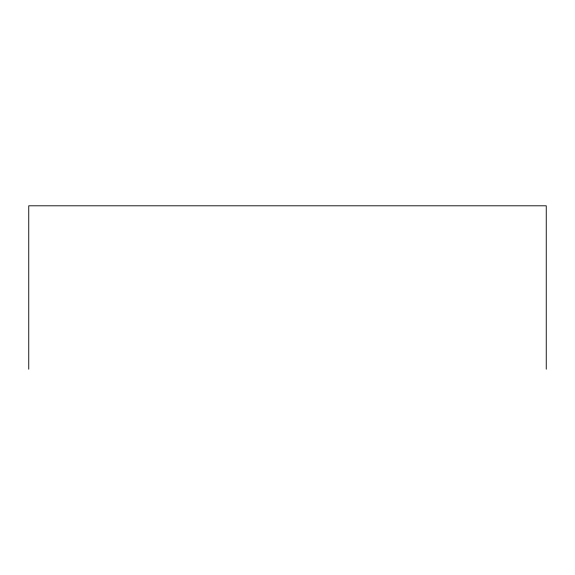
<?xml version="1.0" encoding="UTF-8"?>
<svg xmlns="http://www.w3.org/2000/svg" width="575" height="575" viewBox="0 0 575 575"><rect width="100%" height="100%" fill="white"/><g stroke="black" fill="none" stroke-linecap="round" stroke-linejoin="round"><path stroke-width="0.86" d="M546.25 369.2L546.25 205.8L28.75 205.8L28.75 369.2"/></g></svg>
